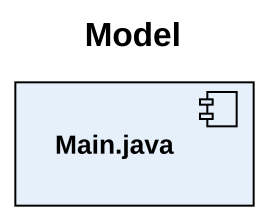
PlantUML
@startuml
title Model
component "Main.java" as Main_java
@enduml
